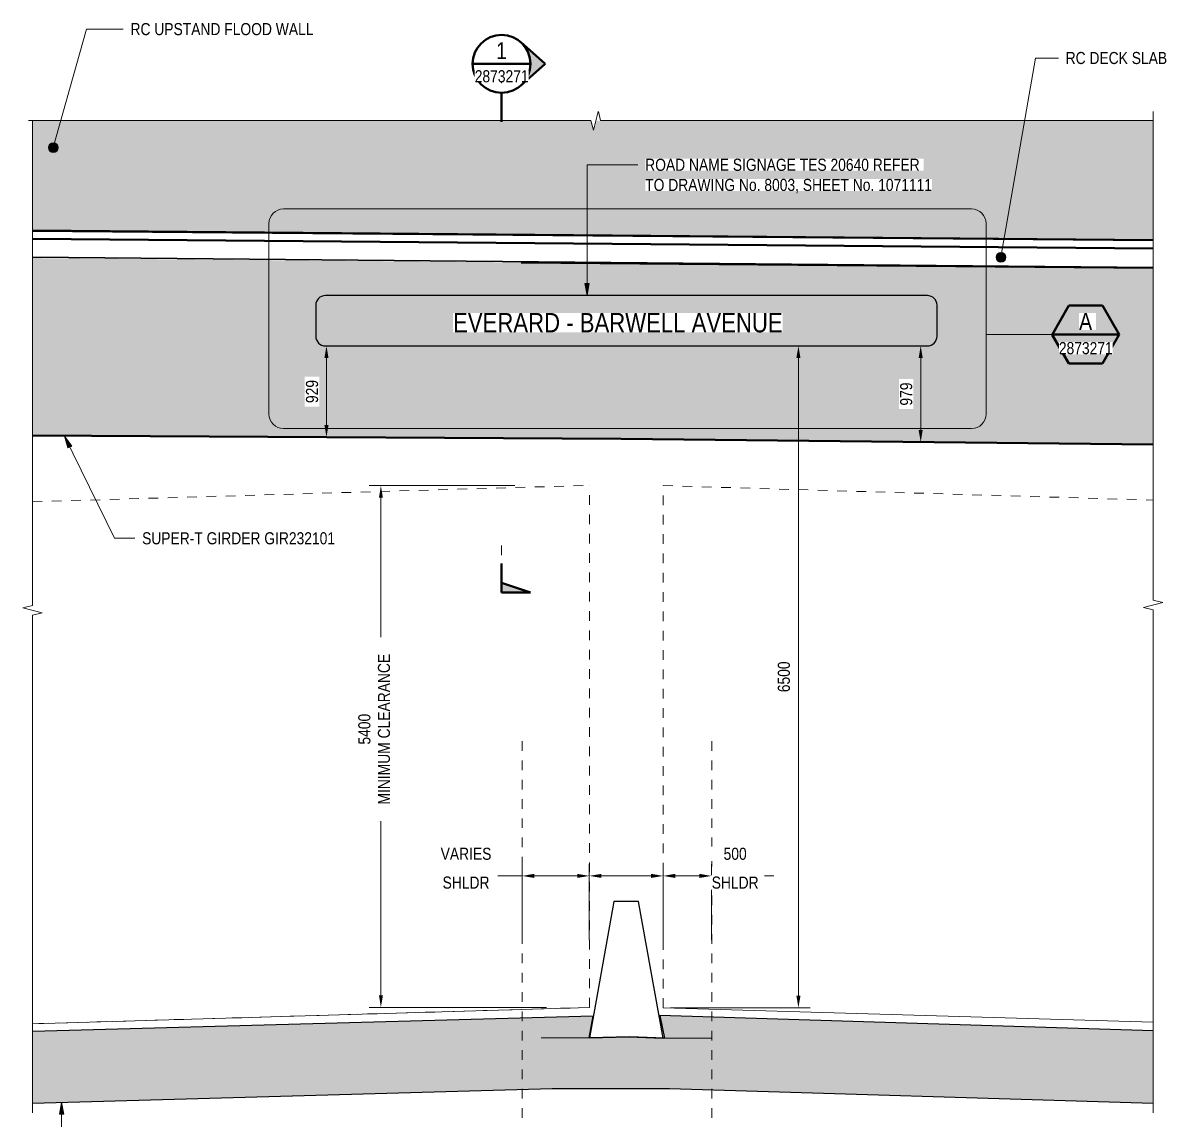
# Model space of a CAD drawing. Header units: metres. Extents: x 0.2 to 44, y 2.7 to 32.2.
# Drawn here: x 6.81 to 18.65, y 12.86 to 24.21 of the extents above; entities that cross this region are included whole.
import ezdxf

# ---------------------------------------------------------------- set-up
doc = ezdxf.new("R2010")
doc.units = ezdxf.units.M
for name, pattern in [('Control Line', [0.02, 0.0125, -0.0025, 0.0025, -0.0025]), ('Dot_Section Line', [0.02, 0, -0.02]), ('JacobsDash', [0.0045, 0.003, -0.0015])]:
    doc.linetypes.add(name, pattern=pattern)
doc.layers.get('Defpoints').update_dxf_attribs({"color": 41})
for name, color, linetype, lineweight in [('A-ANNO-DIMS', 7, 'Continuous', 9), ('A-ANNO-SYMB', 7, 'Continuous', 9), ('A-DETL', 7, 'Continuous', 13), ('A-DETL-GENF', 7, 'Continuous', 9), ('A-FLOR', 7, 'Continuous', 50), ('G-ANNO-TEXT', 7, 'Continuous', 9)]:
    doc.layers.add(name, color=color, linetype=linetype, lineweight=lineweight)
doc.layers.add('G-ANNO-SYMB', color=7, linetype='Continuous', lineweight=35, true_color=0x0080ff)
doc.styles.add('Arial Narrow_5', font='ARIALN.TTF', dxfattribs={"height": 0.125})
doc.styles.add('Arial Narrow_6', font='ARIALN.TTF', dxfattribs={"height": 0.2})
doc.styles.add('Arial Narrow_7', font='ARIALN.TTF', dxfattribs={"height": 0.175})
doc.dimstyles.new('Dimension_Standard_O__mm__1', dxfattribs={"dimscale": 0.3048, "dimtxt": 0.127929, "dimasz": 0.410105, "dimexe": 0.393701, "dimexo": 0.246063, "dimgap": 0.246063, "dimtad": 1, "dimdec": 0, "dimlfac": 1000, "dimzin": 0, "dimdsep": 46, "dimtxsty": 'Arial Narrow_5', "dimsah": 1, "dimcen": 0.09, "dimaunit": 1, "dimadec": 4, "dimazin": 0, "dimtfac": 1, "dimtdec": 4, "dimtix": 1, "dimtmove": 2, "dimatfit": 3, "dimfxl": 1, "dimtvp": 1, "dimtfill": 1, "dimtolj": 1, "dimtzin": 0, "dimlwd": 18, "dimlwe": 18, "dimarcsym": 2})
doc.dimstyles.new('Dimension_Standard_O__mm__2', dxfattribs={"dimscale": 0.3048, "dimtxt": 0.127929, "dimasz": 0.410105, "dimexe": 0.393701, "dimexo": 0.246063, "dimgap": 0.246063, "dimtad": 1, "dimdec": 0, "dimlfac": 1000, "dimzin": 0, "dimdsep": 46, "dimtxsty": 'Arial Narrow_5', "dimsah": 1, "dimcen": 0.09, "dimaunit": 1, "dimadec": 4, "dimazin": 0, "dimtfac": 1, "dimtdec": 4, "dimtix": 1, "dimtmove": 0, "dimatfit": 3, "dimfxl": 1, "dimtvp": 1, "dimtfill": 1, "dimtolj": 1, "dimtzin": 0, "dimlwd": 18, "dimlwe": 18, "dimarcsym": 2})

# ---------------------------------------------------------------- blocks, each defined once
blk = doc.blocks.new('CS_DET_BreakLine_ViewScale - Std Break-8443971-DRG-2873271 - BRIDGE NAME PLATE ELEVATION')
at = {"layer": 'A-DETL-GENF'}
for p, q in [((-333.399, 18.181), (-333.399, 23.2)), ((-333.499, 18.156), (-333.399, 18.181)), ((-333.299, 18.106), (-333.499, 18.156)), ((-333.399, 18.081), (-333.299, 18.106)), ((-333.399, 12.931), (-333.399, 18.081))]:
    blk.add_line(p, q, dxfattribs=at)
blk = doc.blocks.new('CS_DET_BreakLine_ViewScale - Std Break-8443809-DRG-2873271 - BRIDGE NAME PLATE ELEVATION')
at = {"layer": 'A-DETL-GENF'}
for p, q in [((-327.595, 23.1), (-327.546, 23.292)), ((-327.543, 23.292), (-327.52, 23.2)), ((-333.439, 23.2), (-327.62, 23.2)), ((-327.62, 23.2), (-327.595, 23.1)), ((-327.52, 23.2), (-321.801, 23.2))]:
    blk.add_line(p, q, dxfattribs=at)
blk = doc.blocks.new('CS_DET_BreakLine_ViewScale - Std Break-8812947-DRG-2873271 - BRIDGE NAME PLATE ELEVATION')
at = {"layer": 'A-DETL-GENF'}
for p, q in [((-321.801, 23.292), (-321.801, 18.236)), ((-321.801, 18.236), (-321.701, 18.211)), ((-321.701, 18.211), (-321.901, 18.161)), ((-321.901, 18.161), (-321.801, 18.136)), ((-321.801, 18.136), (-321.801, 12.931))]:
    blk.add_line(p, q, dxfattribs=at)
blk = doc.blocks.new('DIMBLOCK3-DRG-2873271 - BRIDGE NAME PLATE ELEVATION')
at = {"layer": 'A-ANNO-DIMS', "color": 0, "lineweight": 18, "transparency": 16777216}
for p, q in [((11.899, 19.421), (10.393, 19.421)), ((10.513, 19.296), (10.513, 17.747)), ((10.513, 14.147), (10.513, 16.056)), ((12.226, 14.022), (10.393, 14.022))]:
    blk.add_line(p, q, dxfattribs=at)
at = {"layer": 'A-ANNO-DIMS', "color": 0, "transparency": 16777216}
for points in [[(10.493, 19.296), (10.534, 19.296), (10.513, 19.421)], [(10.493, 14.147), (10.534, 14.147), (10.513, 14.022)]]:
    blk.add_solid(points, dxfattribs=at)
at = {"layer": 'Defpoints', "color": 0, "transparency": 16777216}
for p in [(10.513, 19.421), (11.974, 19.421), (12.301, 14.022)]:
    blk.add_point(p, dxfattribs=at)
at = {"layer": 'A-ANNO-DIMS', "color": 0, "lineweight": 18, "transparency": 16777216, "insert": (10.444, 16.901), "char_height": 0.125, "width": 1.87629, "attachment_point": 5, "rotation": 90, "line_spacing_factor": 0.974696, "style": 'Arial Narrow_5', "bg_fill": 3, "box_fill_scale": 1.1, "bg_fill_color": 256, "bg_fill_true_color": 13158600, "bg_fill_transparency": 0}
blk.add_mtext('\\A1;5400\u200e\\PMINIMUM CLEARANCE', dxfattribs=at)
blk = doc.blocks.new('DIMBLOCK4-DRG-2873271 - BRIDGE NAME PLATE ELEVATION')
at = {"layer": 'A-ANNO-DIMS', "color": 0, "lineweight": 18, "transparency": 16777216}
for p, q in [((11.975, 14.742), (11.975, 15.503)), ((12.67, 14.72), (12.67, 15.503)), ((12.1, 15.383), (12.545, 15.383))]:
    blk.add_line(p, q, dxfattribs=at)
at = {"layer": 'A-ANNO-DIMS', "color": 0, "transparency": 16777216}
for points in [[(12.1, 15.404), (12.1, 15.362), (11.975, 15.383)], [(12.545, 15.404), (12.545, 15.362), (12.67, 15.383)]]:
    blk.add_solid(points, dxfattribs=at)
at = {"layer": 'Defpoints', "color": 0, "transparency": 16777216}
for p in [(12.67, 15.383), (11.975, 14.667), (12.67, 14.645)]:
    blk.add_point(p, dxfattribs=at)
at = {"layer": 'A-ANNO-DIMS', "color": 0, "lineweight": 18, "transparency": 16777216, "insert": (11.394, 15.611), "char_height": 0.125, "width": 0.63112, "attachment_point": 5, "line_spacing_factor": 0.974696, "style": 'Arial Narrow_5', "bg_fill": 3, "box_fill_scale": 1.1, "bg_fill_color": 256, "bg_fill_true_color": 13158600, "bg_fill_transparency": 0}
blk.add_mtext('\\A1;VARIES', dxfattribs=at)
at = {"layer": 'A-ANNO-DIMS', "color": 0, "lineweight": 18, "transparency": 16777216, "insert": (11.394, 15.313), "char_height": 0.125, "width": 0.63112, "attachment_point": 5, "style": 'Arial Narrow_5', "bg_fill": 3, "box_fill_scale": 1.1, "bg_fill_color": 256, "bg_fill_true_color": 13158600, "bg_fill_transparency": 0}
blk.add_mtext('\\A1;SHLDR', dxfattribs=at)
blk = doc.blocks.new('DIMBLOCK5-DRG-2873271 - BRIDGE NAME PLATE ELEVATION')
at = {"layer": 'A-ANNO-DIMS', "color": 0, "lineweight": 18, "transparency": 16777216}
for p, q in [((12.67, 14.72), (12.67, 15.503)), ((13.434, 14.717), (13.434, 15.503)), ((12.795, 15.383), (13.309, 15.383))]:
    blk.add_line(p, q, dxfattribs=at)
at = {"layer": 'A-ANNO-DIMS', "color": 0, "transparency": 16777216}
for points in [[(12.795, 15.404), (12.795, 15.362), (12.67, 15.383)], [(13.309, 15.404), (13.309, 15.362), (13.434, 15.383)]]:
    blk.add_solid(points, dxfattribs=at)
at = {"layer": 'Defpoints', "color": 0, "transparency": 16777216}
for p in [(13.434, 15.383), (12.67, 14.645), (13.434, 14.642)]:
    blk.add_point(p, dxfattribs=at)
at = {"layer": 'A-ANNO-DIMS', "color": 0, "lineweight": 18, "transparency": 16777216, "insert": (13.052, 15.532), "char_height": 0.125, "attachment_point": 5, "style": 'Arial Narrow_5', "bg_fill": 3, "box_fill_scale": 1.1, "bg_fill_color": 256, "bg_fill_true_color": 13158600, "bg_fill_transparency": 0}
blk.add_mtext('\\A1;\u200e', dxfattribs=at)
blk = doc.blocks.new('DIMBLOCK6-DRG-2873271 - BRIDGE NAME PLATE ELEVATION')
at = {"layer": 'A-ANNO-DIMS', "color": 0, "lineweight": 18, "transparency": 16777216}
for p, q in [((13.434, 14.717), (13.434, 15.503)), ((13.934, 14.717), (13.934, 15.503)), ((13.559, 15.383), (13.809, 15.383))]:
    blk.add_line(p, q, dxfattribs=at)
at = {"layer": 'A-ANNO-DIMS', "color": 0, "transparency": 16777216}
blk.add_solid([(13.559, 15.404), (13.559, 15.362), (13.434, 15.383)], dxfattribs=at)
at = {"layer": 'Defpoints', "color": 0, "transparency": 16777216}
for p in [(13.434, 14.642), (13.934, 14.642)]:
    blk.add_point(p, dxfattribs=at)
at = {"layer": 'A-ANNO-DIMS', "color": 0, "lineweight": 18, "transparency": 16777216, "insert": (14.179, 15.611), "char_height": 0.125, "width": 0.58238, "attachment_point": 5, "line_spacing_factor": 0.974696, "style": 'Arial Narrow_5', "bg_fill": 3, "box_fill_scale": 1.1, "bg_fill_color": 256, "bg_fill_true_color": 13158600, "bg_fill_transparency": 0}
blk.add_mtext('\\A1;500', dxfattribs=at)
at = {"layer": 'A-ANNO-DIMS', "color": 0, "lineweight": 18, "transparency": 16777216, "insert": (14.179, 15.313), "char_height": 0.125, "width": 0.58238, "attachment_point": 5, "style": 'Arial Narrow_5', "bg_fill": 3, "box_fill_scale": 1.1, "bg_fill_color": 256, "bg_fill_true_color": 13158600, "bg_fill_transparency": 0}
blk.add_mtext('\\A1;SHLDR', dxfattribs=at)
at = {"layer": 'A-ANNO-DIMS', "color": 0, "transparency": 16777216}
blk.add_solid([(13.809, 15.404), (13.809, 15.362), (13.934, 15.383)], dxfattribs=at)
at = {"layer": 'Defpoints', "color": 0, "transparency": 16777216}
blk.add_point((13.934, 15.383), dxfattribs=at)
blk = doc.blocks.new('DIMBLOCK7-DRG-2873271 - BRIDGE NAME PLATE ELEVATION')
at = {"layer": 'A-ANNO-DIMS', "color": 0, "lineweight": 18, "transparency": 16777216}
for p, q in [((14.82, 20.867), (14.954, 20.867)), ((14.834, 14.143), (14.834, 20.742)), ((13.509, 14.018), (14.954, 14.018))]:
    blk.add_line(p, q, dxfattribs=at)
at = {"layer": 'A-ANNO-DIMS', "color": 0, "transparency": 16777216}
for points in [[(14.813, 20.742), (14.855, 20.742), (14.834, 20.867)], [(14.813, 14.143), (14.855, 14.143), (14.834, 14.018)]]:
    blk.add_solid(points, dxfattribs=at)
at = {"layer": 'Defpoints', "color": 0, "transparency": 16777216}
for p in [(14.745, 20.867), (14.834, 20.867), (13.434, 14.018)]:
    blk.add_point(p, dxfattribs=at)
at = {"layer": 'A-ANNO-DIMS', "color": 0, "lineweight": 18, "transparency": 16777216, "insert": (14.684, 17.443), "char_height": 0.125, "width": 0.38013, "attachment_point": 5, "rotation": 90, "style": 'Arial Narrow_5', "bg_fill": 3, "box_fill_scale": 1.1, "bg_fill_color": 256, "bg_fill_true_color": 13158600, "bg_fill_transparency": 0}
blk.add_mtext('\\A1;6500\u200d', dxfattribs=at)
blk = doc.blocks.new('Drafting View - SheetRef-4900799-DRG-2873271 - BRIDGE NAME PLATE ELEVATION')
at = {"layer": 'A-ANNO-SYMB', "lineweight": 50}
for p, q in [((-322.674, 21.284), (-322.847, 20.983)), ((-322.327, 21.284), (-322.674, 21.284)), ((-322.154, 20.984), (-322.327, 21.284)), ((-322.847, 20.984), (-322.154, 20.984)), ((-322.847, 20.983), (-322.674, 20.684)), ((-322.327, 20.684), (-322.154, 20.984)), ((-322.674, 20.684), (-322.327, 20.684))]:
    blk.add_line(p, q, dxfattribs=at)
blk = doc.blocks.new('Drafting View - sectionTail-4870194-DRG-2873271 - BRIDGE NAME PLATE ELEVATION')
at = {"layer": 'G-ANNO-SYMB', "lineweight": 9}
blk.add_hatch(color=7, dxfattribs=at).paths.add_polyline_path([(-328.245, 18.317), (-328.545, 18.417), (-328.545, 18.317)])
at = {"layer": 'G-ANNO-SYMB', "color": 7, "lineweight": 50}
for p, q in [((-328.545, 18.317), (-328.545, 18.617)), ((-328.545, 18.317), (-328.545, 18.417)), ((-328.545, 18.417), (-328.245, 18.317)), ((-328.245, 18.317), (-328.545, 18.317))]:
    blk.add_line(p, q, dxfattribs=at)
blk = doc.blocks.new('Drafting View - SectionHead-4898858-DRG-2873271 - BRIDGE NAME PLATE ELEVATION')
at = {"layer": 'G-ANNO-SYMB', "lineweight": 9}
h = blk.add_hatch(color=7, dxfattribs=at)
edge = h.paths.add_edge_path()
edge.add_line((-328.095, 23.785), (-328.345, 23.561))
edge.add_arc((-328.545, 23.785), 0.3, 311.8277, 408.1723)
edge.add_line((-328.345, 24.009), (-328.095, 23.785))
at = {"layer": 'G-ANNO-SYMB', "color": 7, "lineweight": 50}
for p, q in [((-328.095, 23.785), (-328.345, 24.009)), ((-328.345, 23.561), (-328.095, 23.785)), ((-328.545, 23.485), (-328.545, 23.185))]:
    blk.add_line(p, q, dxfattribs=at)
for start, end in [(90, 270), (270, 90)]:
    blk.add_arc((-328.545, 23.785), 0.3, start, end, dxfattribs=at)
blk = doc.blocks.new('DIMBLOCK8-DRG-2873271 - BRIDGE NAME PLATE ELEVATION')
at = {"layer": 'A-ANNO-DIMS', "color": 0, "lineweight": 18, "transparency": 16777216}
for p, q in [((9.937, 20.867), (10.07, 20.867)), ((9.95, 20.048), (9.95, 20.742)), ((9.937, 19.923), (10.07, 19.923))]:
    blk.add_line(p, q, dxfattribs=at)
at = {"layer": 'A-ANNO-DIMS', "color": 0, "transparency": 16777216}
for points in [[(9.929, 20.742), (9.971, 20.742), (9.95, 20.867)], [(9.929, 20.048), (9.971, 20.048), (9.95, 19.923)]]:
    blk.add_solid(points, dxfattribs=at)
at = {"layer": 'Defpoints', "color": 0, "transparency": 16777216}
for p in [(9.862, 20.867), (9.95, 20.867), (9.862, 19.923)]:
    blk.add_point(p, dxfattribs=at)
at = {"layer": 'A-ANNO-DIMS', "color": 0, "lineweight": 18, "transparency": 16777216, "insert": (9.801, 20.395), "char_height": 0.125, "width": 0.2851, "attachment_point": 5, "rotation": 90, "style": 'Arial Narrow_5', "bg_fill": 3, "box_fill_scale": 1.1, "bg_fill_color": 256, "bg_fill_true_color": 13158600, "bg_fill_transparency": 0}
blk.add_mtext('\\A1;929\u200e', dxfattribs=at)
blk = doc.blocks.new('DIMBLOCK9-DRG-2873271 - BRIDGE NAME PLATE ELEVATION')
at = {"layer": 'A-ANNO-DIMS', "color": 0, "lineweight": 18, "transparency": 16777216}
for p, q in [((16.068, 20.867), (15.979, 20.867)), ((16.099, 19.996), (16.099, 20.742)), ((16.068, 19.871), (15.979, 19.871))]:
    blk.add_line(p, q, dxfattribs=at)
at = {"layer": 'A-ANNO-DIMS', "color": 0, "transparency": 16777216}
for points in [[(16.078, 20.742), (16.12, 20.742), (16.099, 20.867)], [(16.078, 19.996), (16.12, 19.996), (16.099, 19.871)]]:
    blk.add_solid(points, dxfattribs=at)
at = {"layer": 'Defpoints', "color": 0, "transparency": 16777216}
for p in [(16.099, 20.867), (16.143, 20.867), (16.143, 19.871)]:
    blk.add_point(p, dxfattribs=at)
at = {"layer": 'A-ANNO-DIMS', "color": 0, "lineweight": 18, "transparency": 16777216, "insert": (15.95, 20.369), "char_height": 0.125, "width": 0.2851, "attachment_point": 5, "rotation": 90, "style": 'Arial Narrow_5', "bg_fill": 3, "box_fill_scale": 1.1, "bg_fill_color": 256, "bg_fill_true_color": 13158600, "bg_fill_transparency": 0}
blk.add_mtext('\\A1;979\u200e', dxfattribs=at)

msp = doc.modelspace()

# ---------------------------------------------------------------- hatches: boundary and pattern name
at = {"layer": 'A-DETL-GENF', "true_color": 0xc0c0c0}
for points in [[(18.5061, 21.9642), (18.5061, 23.1995), (12.7371, 23.1995), (12.7121, 23.0995), (12.6871, 23.1995), (6.9081, 23.1995), (6.9081, 22.0626), (7.1828, 22.0602), (15.1825, 21.9947), (17.9929, 21.9689)], [(18.5061, 19.8464), (18.5061, 21.6728), (17.8146, 21.6782), (9.4549, 21.7537), (6.9081, 21.7758), (6.9081, 19.9408), (12.9987, 19.9042)]]:
    msp.add_hatch(color=9, dxfattribs=at).paths.add_polyline_path(points)
at = {"layer": 'A-DETL-GENF', "true_color": 0xffffff}
msp.add_hatch(color=7, dxfattribs=at).paths.add_polyline_path([(6.9081, 13.0324), (12.2839, 13.1836), (13.4994, 13.1836), (18.5061, 13.0326), (18.5061, 13.7812), (13.3996, 13.9378), (13.4495, 13.703), (13.0898, 13.7177), (12.67, 13.7067), (12.7098, 13.9324), (6.9081, 13.7736), (6.9081, 13.1836)])
at = {"layer": 'G-ANNO-TEXT'}
h = msp.add_hatch(color=256, dxfattribs=at)
edge = h.paths.add_edge_path()
edge.add_arc((7.1231, 22.9188), 0.05, 0, 360)
h = msp.add_hatch(color=256, dxfattribs=at)
edge = h.paths.add_edge_path()
edge.add_arc((16.9294, 21.7839), 0.05, 0, 360)
for points in [[(12.6472, 21.3881), (12.6692, 21.5131), (12.6251, 21.5131)], [(7.2396, 19.9339), (7.2746, 19.8119), (7.3142, 19.8312)], [(7.2089, 13.041), (7.1868, 12.916), (7.2309, 12.916)]]:
    msp.add_hatch(color=256, dxfattribs=at).paths.add_polyline_path(points)

# ---------------------------------------------------------------- linework, layer by layer
at = {"layer": 'A-ANNO-SYMB', "lineweight": 18}
for p, q in [((16.6261, 22.2838), (9.5047, 22.2838)), ((9.3547, 22.1338), (9.3547, 20.1621)), ((16.7761, 20.1621), (16.7761, 22.1338)), ((16.7761, 20.9835), (17.1712, 20.9835)), ((17.1712, 20.9835), (17.4599, 20.9835))]:
    msp.add_line(p, q, dxfattribs=at)
for centre, start, end in [((9.5047, 22.1338), 90, 180), ((16.6261, 22.1338), 0, 90), ((9.5047, 20.1621), 180, 270), ((16.6261, 20.1621), 270, 0)]:
    msp.add_arc(centre, 0.15, start, end, dxfattribs=at)
at = {"layer": 'A-DETL', "lineweight": 35}
for p, q in [((6.9081, 22.0546), (18.5061, 21.9566)), ((6.9081, 21.7846), (18.5061, 21.6801))]:
    msp.add_line(p, q, dxfattribs=at)
at = {"layer": 'A-DETL', "lineweight": 25}
for p, q in [((16.1682, 21.3875), (9.9382, 21.3875)), ((9.8382, 21.2875), (9.8382, 20.9675)), ((16.2682, 20.9675), (16.2682, 21.2875)), ((9.9382, 20.8675), (16.1682, 20.8675)), ((12.9249, 15.1197), (12.6726, 13.7068)), ((13.1788, 15.1197), (12.9249, 15.1197)), ((13.4342, 13.7039), (13.1788, 15.1197)), ((12.7098, 13.9324), (6.9081, 13.7736)), ((12.67, 13.7067), (12.7098, 13.9324)), ((18.5061, 13.7812), (13.3996, 13.9378)), ((13.3996, 13.9378), (13.4495, 13.703)), ((13.0898, 13.7177), (12.67, 13.7067)), ((12.6726, 13.7068), (13.0748, 13.7185)), ((13.0748, 13.7185), (13.4342, 13.7039)), ((13.4495, 13.703), (13.0898, 13.7177)), ((6.9081, 13.0324), (12.2839, 13.1836)), ((12.2839, 13.1836), (13.4994, 13.1836)), ((13.4994, 13.1836), (18.5061, 13.0326))]:
    msp.add_line(p, q, dxfattribs=at)
at = {"layer": 'A-DETL', "lineweight": 50}
for p, q in [((6.9081, 19.9408), (12.9987, 19.9042)), ((12.9987, 19.9042), (18.5061, 19.8464))]:
    msp.add_line(p, q, dxfattribs=at)
at = {"layer": 'A-DETL', "linetype": 'JacobsDash', "lineweight": 18}
for p, q in [((6.9081, 19.2549), (12.6721, 19.4239)), ((12.6721, 14.0215), (12.6721, 19.4239)), ((13.4342, 19.421), (18.5061, 19.2719)), ((13.4342, 14.0184), (13.4342, 19.421)), ((12.6721, 14.0215), (6.9081, 13.8525))]:
    msp.add_line(p, q, dxfattribs=at)
at = {"layer": 'A-DETL', "color": 150, "linetype": 'Control Line', "lineweight": 18, "true_color": 0x0080ff}
for p, q in [((11.975, 12.8786), (11.975, 16.8786)), ((13.9382, 12.8786), (13.9382, 16.8231))]:
    msp.add_line(p, q, dxfattribs=at)
at = {"layer": 'A-DETL', "lineweight": 18}
for p, q in [((11.335, 15.383), (11.975, 15.383)), ((14.5782, 15.383), (13.9382, 15.383)), ((12.6721, 14.0215), (6.9081, 13.8525)), ((13.4342, 14.0184), (18.5061, 13.8694))]:
    msp.add_line(p, q, dxfattribs=at)
at = {"layer": 'A-DETL', "color": 7, "lineweight": 9, "true_color": 0xffffff}
for p, q in [((12.67, 13.7067), (12.17, 13.7067)), ((13.4342, 13.7039), (13.9342, 13.7039))]:
    msp.add_line(p, q, dxfattribs=at)
at = {"layer": 'A-DETL', "lineweight": 25}
for centre, start, end in [((9.9382, 21.2875), 90, 180), ((16.1682, 21.2875), 0, 90), ((9.9382, 20.9675), 180, 270), ((16.1682, 20.9675), 270, 0)]:
    msp.add_arc(centre, 0.1, start, end, dxfattribs=at)
at = {"layer": 'A-FLOR'}
for p, q in [((18.5061, 21.9609), (6.9081, 22.0603)), ((6.9081, 21.9753), (18.5061, 21.8759)), ((18.5061, 21.8753), (6.9081, 21.9748)), ((11.966, 21.7314), (18.5061, 21.6753))]:
    msp.add_line(p, q, dxfattribs=at)
at = {"layer": 'G-ANNO-SYMB', "color": 7, "lineweight": 50}
msp.add_line((11.4618, 23.785), (12.0618, 23.785), dxfattribs=at)
at = {"layer": 'G-ANNO-SYMB', "color": 7, "linetype": 'Dot_Section Line', "lineweight": 9, "true_color": 0xffffff}
msp.add_line((11.7618, 23.685), (11.7618, 23.1759), dxfattribs=at)
at = {"layer": 'G-ANNO-TEXT'}
for p, q in [((7.1231, 22.9188), (7.4649, 24.1452)), ((7.4649, 24.1452), (7.8469, 24.1452)), ((16.9294, 21.7839), (17.2863, 23.8462)), ((17.2863, 23.8462), (17.5243, 23.8462)), ((12.6472, 22.7412), (13.1732, 22.7412)), ((12.6472, 21.3881), (12.6472, 22.7412)), ((12.6692, 21.5131), (12.6251, 21.5131)), ((12.6251, 21.5131), (12.6472, 21.3881)), ((12.6472, 21.3881), (12.6692, 21.5131)), ((7.2396, 19.9339), (7.2746, 19.8119)), ((7.3142, 19.8312), (7.2396, 19.9339)), ((7.2396, 19.9339), (7.7552, 18.8763)), ((7.2746, 19.8119), (7.3142, 19.8312)), ((7.7552, 18.8763), (7.9667, 18.8763)), ((7.2089, 13.041), (7.1868, 12.916)), ((7.2309, 12.916), (7.2089, 13.041)), ((7.2089, 13.041), (7.2089, 12.4354)), ((7.1868, 12.916), (7.2309, 12.916))]:
    msp.add_line(p, q, dxfattribs=at)
for centre in [(7.1231, 22.9188), (16.9294, 21.7839)]:
    msp.add_circle(centre, 0.05, dxfattribs=at)

# ---------------------------------------------------------------- block references
at = {"layer": 'A-ANNO-SYMB', "lineweight": 50}
msp.add_blockref('Drafting View - SheetRef-4900799-DRG-2873271 - BRIDGE NAME PLATE ELEVATION', (340.3067, 0), dxfattribs=at)
at = {"layer": 'A-DETL-GENF'}
for name in ['CS_DET_BreakLine_ViewScale - Std Break-8443809-DRG-2873271 - BRIDGE NAME PLATE ELEVATION', 'CS_DET_BreakLine_ViewScale - Std Break-8812947-DRG-2873271 - BRIDGE NAME PLATE ELEVATION', 'CS_DET_BreakLine_ViewScale - Std Break-8443971-DRG-2873271 - BRIDGE NAME PLATE ELEVATION']:
    msp.add_blockref(name, (340.3067, 0), dxfattribs=at)
at = {"layer": 'G-ANNO-SYMB', "color": 7, "lineweight": 50}
msp.add_blockref('Drafting View - SectionHead-4898858-DRG-2873271 - BRIDGE NAME PLATE ELEVATION', (340.3067, 0), dxfattribs=at)

# ---------------------------------------------------------------- texts
at = {"layer": 'G-ANNO-TEXT', "char_height": 0.125, "attachment_point": 1, "style": 'Arial Narrow_5', "bg_fill": 3, "box_fill_scale": 1, "bg_fill_color": 256, "bg_fill_transparency": 0}
for s, insert in [('RC UPSTAND FLOOD WALL', (7.9219, 24.2077)), ('RC DECK SLAB', (17.5993, 23.9087)), ('SUPER-T GIRDER GIR232101', (8.0417, 18.9388))]:
    msp.add_mtext(s, dxfattribs=dict(at, insert=insert))

# ---------------------------------------------------------------- next in the draw order: texts
at = {"layer": 'A-ANNO-SYMB', "insert": (17.7389, 21.2084), "char_height": 0.175, "attachment_point": 1, "style": 'Arial Narrow_7', "bg_fill": 3, "box_fill_scale": 1, "bg_fill_color": 256, "bg_fill_transparency": 0}
msp.add_mtext('A', dxfattribs=at)
at = {"layer": 'A-ANNO-SYMB', "insert": (17.5289, 20.9064), "char_height": 0.125, "attachment_point": 1, "style": 'Arial Narrow_5', "bg_fill": 3, "box_fill_scale": 1, "bg_fill_color": 256, "bg_fill_true_color": 13158600, "bg_fill_transparency": 0}
msp.add_mtext('2873271', dxfattribs=at)
at = {"layer": 'G-ANNO-SYMB', "color": 7, "lineweight": 9, "insert": (11.7056, 24.0098), "char_height": 0.175, "attachment_point": 1, "style": 'Arial Narrow_7', "bg_fill": 3, "box_fill_scale": 1, "bg_fill_color": 256, "bg_fill_transparency": 0}
msp.add_mtext('1', dxfattribs=at)
at = {"layer": 'G-ANNO-SYMB', "color": 7, "lineweight": 9, "insert": (11.4841, 23.7198), "char_height": 0.125, "attachment_point": 1, "style": 'Arial Narrow_5', "bg_fill": 3, "box_fill_scale": 1, "bg_fill_color": 256, "bg_fill_true_color": 13158600, "bg_fill_transparency": 0}
msp.add_mtext('2873271', dxfattribs=at)
at = {"layer": 'G-ANNO-TEXT', "char_height": 0.125, "attachment_point": 1, "style": 'Arial Narrow_5', "bg_fill": 3, "box_fill_scale": 1, "bg_fill_color": 256, "bg_fill_true_color": 13158600, "bg_fill_transparency": 0}
for s, insert in [('ROAD NAME SIGNAGE TES 20640 REFER ', (13.2482, 22.8037)), ('TO DRAWING No. 8003, SHEET No. 1071111', (13.2482, 22.5953))]:
    msp.add_mtext(s, dxfattribs=dict(at, insert=insert))
at = {"layer": 'G-ANNO-TEXT', "insert": (11.2598, 21.2076), "char_height": 0.2, "attachment_point": 1, "style": 'Arial Narrow_6', "bg_fill": 3, "box_fill_scale": 1, "bg_fill_color": 256, "bg_fill_transparency": 0}
msp.add_mtext('EVERARD - BARWELL AVENUE', dxfattribs=at)

# ---------------------------------------------------------------- next in the draw order: dimensions: what is measured, and where the dimension line sits
at = {"layer": 'A-ANNO-DIMS', "lineweight": 18}
dim = msp.add_linear_dim(base=(10.5134, 19.421), p1=(12.3015, 14.0215), p2=(11.974, 19.421), angle=90, text='5400\u200e\\XMINIMUM CLEARANCE', dimstyle='Dimension_Standard_O__mm__1', override={"dimpost": '<>', "dimfxl": 5.409351}, dxfattribs=at)
dim.commit()
dim.dimension.update_dxf_attribs({"geometry": 'DIMBLOCK3-DRG-2873271 - BRIDGE NAME PLATE ELEVATION', "text_midpoint": (10.4436, 16.9012), "dimtype": 160, "text_rotation": 90})

# ---------------------------------------------------------------- next in the draw order: linework, layer by layer
at = {"layer": 'G-ANNO-SYMB', "color": 7, "linetype": 'Dot_Section Line', "lineweight": 9, "true_color": 0xffffff}
msp.add_line((11.7618, 18.8022), (11.7618, 18.6171), dxfattribs=at)

# ---------------------------------------------------------------- next in the draw order: block references
at = {"layer": 'G-ANNO-SYMB', "color": 7, "lineweight": 50}
msp.add_blockref('Drafting View - sectionTail-4870194-DRG-2873271 - BRIDGE NAME PLATE ELEVATION', (340.3067, 0), dxfattribs=at)

# ---------------------------------------------------------------- next in the draw order: dimensions: what is measured, and where the dimension line sits
at = {"layer": 'A-ANNO-DIMS', "lineweight": 18}
dim = msp.add_linear_dim(base=(12.67, 15.383), p1=(11.975, 14.6666), p2=(12.67, 14.6451), text='VARIES\\XSHLDR', dimstyle='Dimension_Standard_O__mm__1', override={"dimpost": '<>', "dimfxl": 0.695332}, dxfattribs=at)
dim.commit()
dim.dimension.update_dxf_attribs({"geometry": 'DIMBLOCK4-DRG-2873271 - BRIDGE NAME PLATE ELEVATION', "text_midpoint": (11.3941, 15.4529), "dimtype": 160})

# ---------------------------------------------------------------- next in the draw order: dimensions: what is measured, and where the dimension line sits
dim = msp.add_linear_dim(base=(13.4342, 15.383), p1=(12.67, 14.6451), p2=(13.4342, 14.6424), text='\u200e', dimstyle='Dimension_Standard_O__mm__2', override={"dimpost": '<>', "dimfxl": 0.76424}, dxfattribs=at)
dim.commit()
dim.dimension.update_dxf_attribs({"geometry": 'DIMBLOCK5-DRG-2873271 - BRIDGE NAME PLATE ELEVATION', "text_midpoint": (13.0521, 15.5323)})

# ---------------------------------------------------------------- next in the draw order: dimensions: what is measured, and where the dimension line sits
dim = msp.add_linear_dim(base=(13.9342, 15.383), p1=(13.4342, 14.6424), p2=(13.9342, 14.6424), text='<>\\XSHLDR', dimstyle='Dimension_Standard_O__mm__1', override={"dimpost": '<>', "dimfxl": 0.5}, dxfattribs=at)
dim.commit()
dim.dimension.update_dxf_attribs({"geometry": 'DIMBLOCK6-DRG-2873271 - BRIDGE NAME PLATE ELEVATION', "text_midpoint": (14.1789, 15.4529), "dimtype": 160})

# ---------------------------------------------------------------- next in the draw order: dimensions: what is measured, and where the dimension line sits
dim = msp.add_linear_dim(base=(14.8338, 20.8675), p1=(13.4342, 14.0184), p2=(14.7454, 20.8675), angle=90, text='6500\u200d', dimstyle='Dimension_Standard_O__mm__2', override={"dimpost": '<>', "dimfxl": 6.973477}, dxfattribs=at)
dim.commit()
dim.dimension.update_dxf_attribs({"geometry": 'DIMBLOCK7-DRG-2873271 - BRIDGE NAME PLATE ELEVATION', "text_midpoint": (14.6843, 17.4429)})

# ---------------------------------------------------------------- next in the draw order: linework, layer by layer
at = {"layer": 'A-ANNO-SYMB', "lineweight": 18}
msp.add_line((9.5047, 20.0121), (16.6261, 20.0121), dxfattribs=at)

# ---------------------------------------------------------------- next in the draw order: dimensions: what is measured, and where the dimension line sits
at = {"layer": 'A-ANNO-DIMS', "lineweight": 18}
for base, p1, p2, text, override, picture, middle in [((9.9501, 20.8675), (9.8617, 19.9226), (9.8617, 20.8675), '929\u200e', {"dimpost": '<>', "dimfxl": 0.944879}, 'DIMBLOCK8-DRG-2873271 - BRIDGE NAME PLATE ELEVATION', (9.8006, 20.395)), ((16.099, 20.8675), (16.1432, 19.871), (16.1432, 20.8675), '979\u200e', {"dimpost": '<>', "dimfxl": 0.996509}, 'DIMBLOCK9-DRG-2873271 - BRIDGE NAME PLATE ELEVATION', (15.9495, 20.3692))]:
    dim = msp.add_linear_dim(base=base, p1=p1, p2=p2, angle=90, text=text, dimstyle='Dimension_Standard_O__mm__2', override=override, dxfattribs=at)
    dim.commit()
    dim.dimension.update_dxf_attribs({"geometry": picture, "text_midpoint": middle})

doc.saveas('drawing.dxf')
